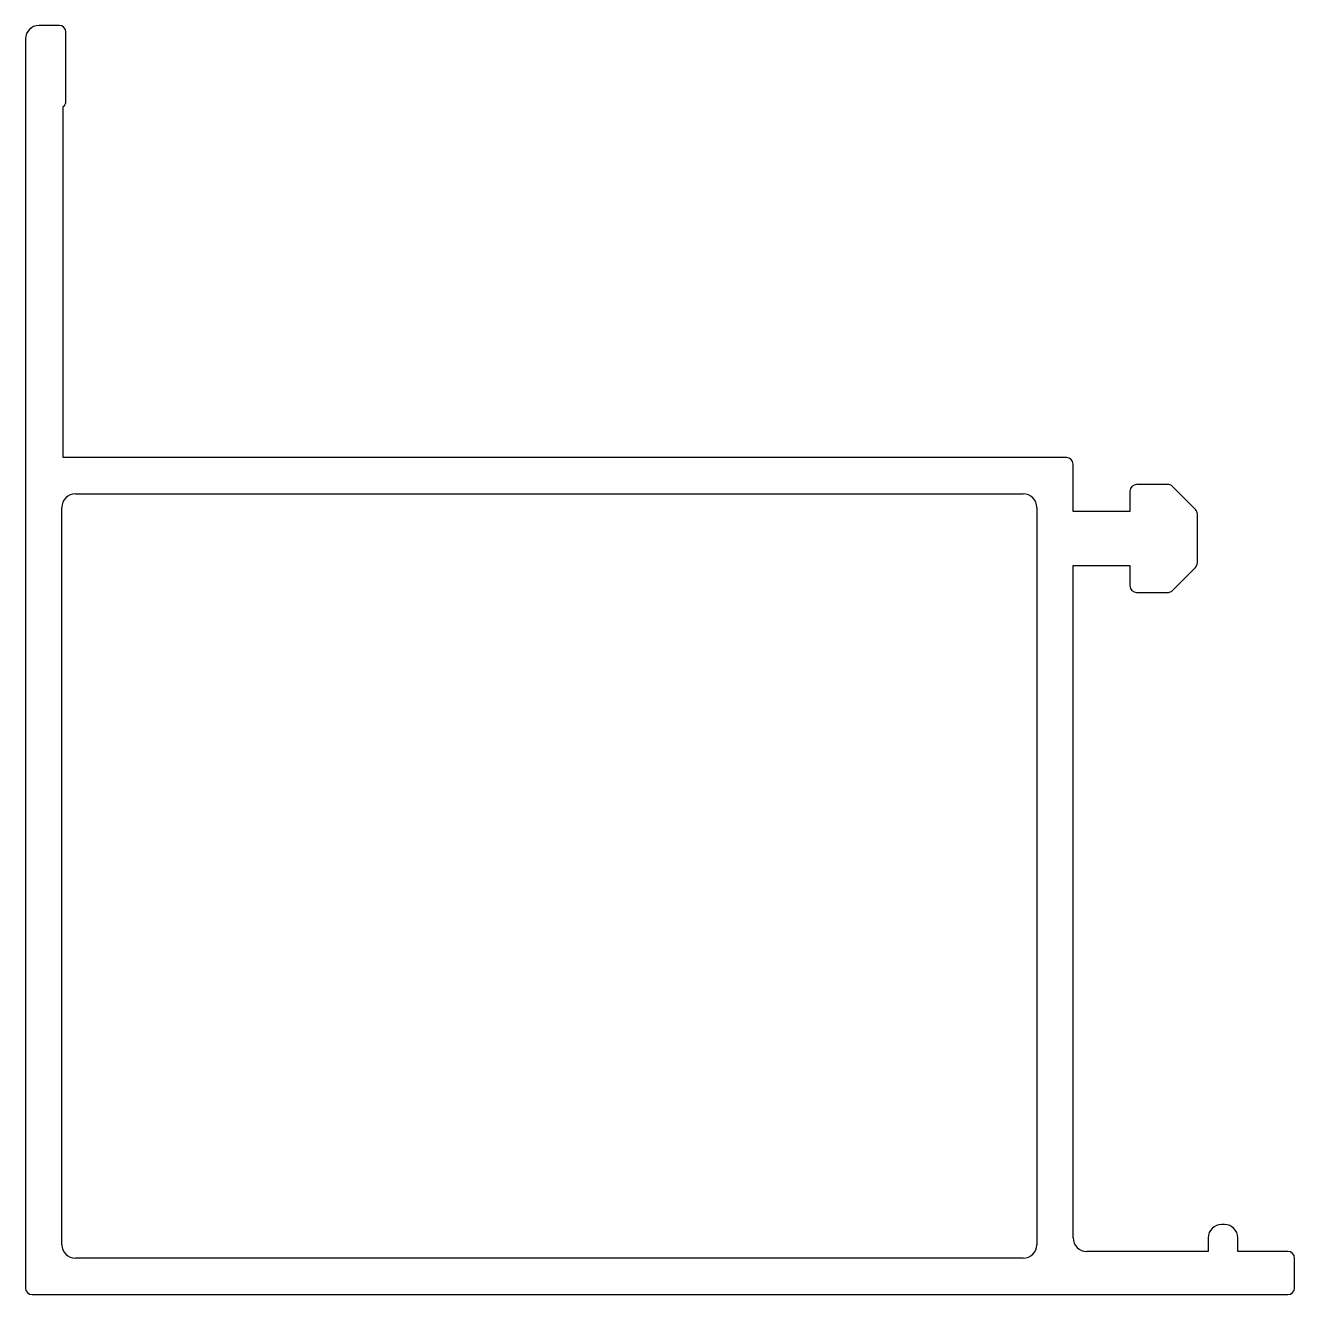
# Model space of a CAD drawing. Extents: x 1.5 to 48.5, y 1.4 to 48.4.
import ezdxf

# ---------------------------------------------------------------- set-up
doc = ezdxf.new("R2010")
doc.units = 0
doc.layers.get('0').update_dxf_attribs({"linetype": 'CONTINUOUS'})

msp = doc.modelspace()

# ---------------------------------------------------------------- linework, layer by layer
for p, q in [((2.782, 48.36), (2.032, 48.36)), ((3.032, 45.555), (3.032, 48.11)), ((1.532, 47.86), (1.532, 1.61)), ((2.932, 32.36), (2.932, 45.35)), ((40.082, 32.36), (2.932, 32.36)), ((40.332, 30.36), (40.332, 32.11)), ((42.432, 31.11), (42.432, 30.36)), ((43.828, 31.36), (42.682, 31.36)), ((44.858, 30.434), (44.005, 31.287)), ((3.382, 31.01), (38.482, 31.01)), ((2.882, 3.21), (2.882, 30.51)), ((38.982, 30.51), (38.982, 3.21)), ((42.432, 30.36), (40.332, 30.36)), ((44.932, 28.464), (44.932, 30.257)), ((40.332, 3.46), (40.332, 28.36)), ((40.332, 28.36), (42.432, 28.36)), ((42.432, 28.36), (42.432, 27.61)), ((44.005, 27.434), (44.858, 28.287)), ((42.682, 27.36), (43.828, 27.36)), ((45.932, 3.96), (45.832, 3.96)), ((45.332, 3.46), (45.332, 2.96)), ((46.432, 2.96), (46.432, 3.46)), ((45.332, 2.96), (40.832, 2.96)), ((48.282, 2.96), (46.432, 2.96)), ((38.482, 2.71), (3.382, 2.71)), ((48.532, 1.61), (48.532, 2.71)), ((1.782, 1.36), (48.282, 1.36))]:
    msp.add_line(p, q)
for centre, radius, start, end in [((2.032, 47.86), 0.5, 90, 180), ((2.782, 48.11), 0.25, 0, 90), ((2.942, 45.35), 0.01, 127.9799, 180), ((2.782, 45.555), 0.25, 307.9799, 360), ((40.082, 32.11), 0.25, 0, 90), ((42.682, 31.11), 0.25, 90, 180), ((43.828, 31.11), 0.25, 45, 90), ((3.382, 30.51), 0.5, 90, 180), ((38.482, 30.51), 0.5, 0, 90), ((44.682, 30.257), 0.25, 0, 45), ((44.682, 28.464), 0.25, 315, 360), ((42.682, 27.61), 0.25, 180, 270), ((43.828, 27.61), 0.25, 270, 315), ((45.832, 3.46), 0.5, 90, 180), ((45.932, 3.46), 0.5, 0, 90), ((40.832, 3.46), 0.5, 180, 270), ((3.382, 3.21), 0.5, 180, 270), ((38.482, 3.21), 0.5, 270, 0), ((48.282, 2.71), 0.25, 0, 90), ((1.782, 1.61), 0.25, 180, 270), ((48.282, 1.61), 0.25, 270, 0)]:
    msp.add_arc(centre, radius, start, end)

doc.saveas('drawing.dxf')
